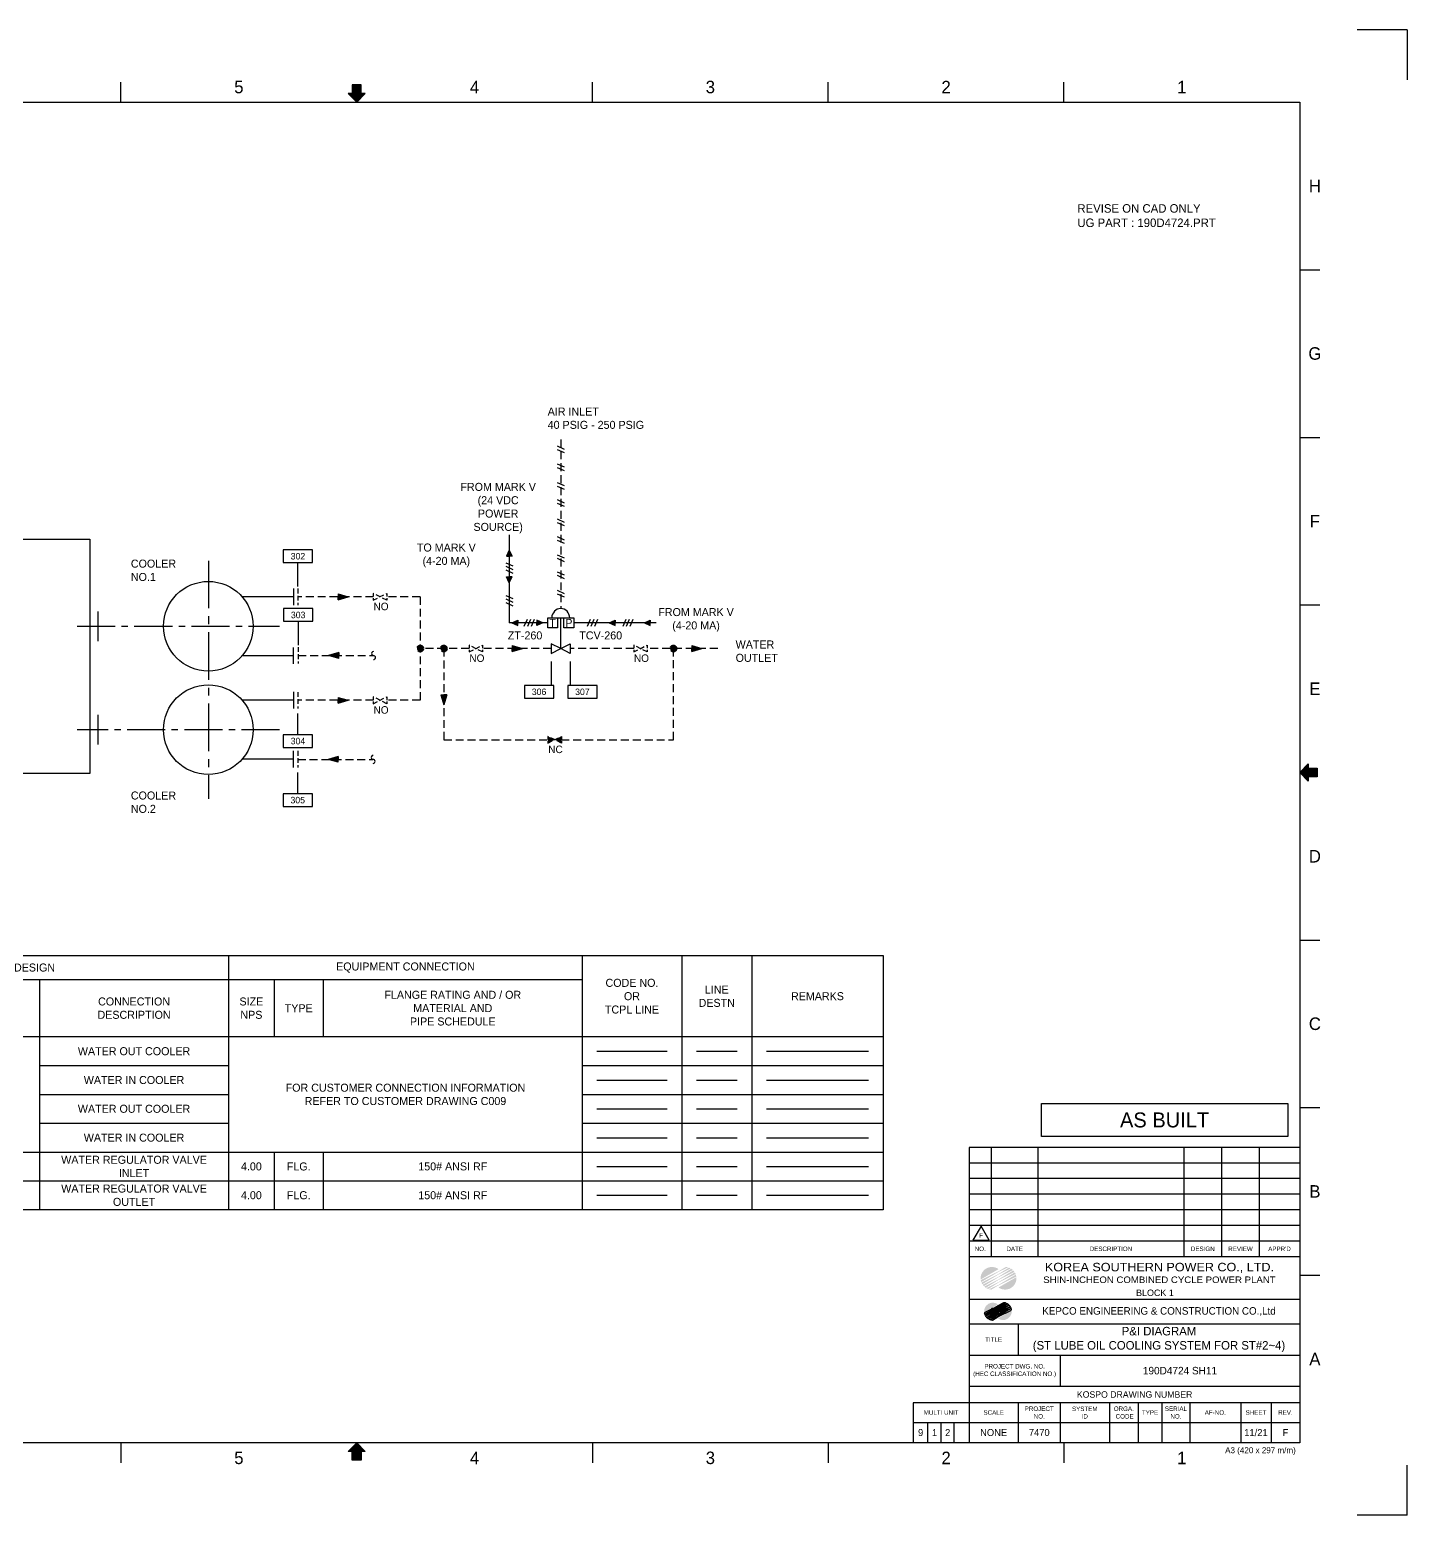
# Model space of a CAD drawing. Header units: millimetres. Extents: x 0 to 420, y 0 to 297.
# Drawn here: x 144.6 to 420, y 0 to 297 of the extents above; entities that cross this region are included whole.
import ezdxf
from ezdxf.enums import TextEntityAlignment as Align

# ---------------------------------------------------------------- set-up
doc = ezdxf.new("R2010")
doc.units = ezdxf.units.MM
doc.linetypes.add('CENTER2', pattern=[28.575, 19.05, -3.175, 3.175, -3.175])
doc.linetypes.add('HIDDEN2', pattern=[4.7625, 3.175, -1.5875])
for name, color, linetype in [('0_Title Block', 7, 'Continuous'), ('1_Valve', 7, 'Continuous'), ('4_Equipment', 7, 'Continuous'), ('5_Etc', 7, 'Continuous'), ('6_PIPE(공기)', 6, 'Continuous'), ('6_PIPE(기타)', 7, 'Continuous'), ('6_PIPE(물)', 5, 'Continuous'), ('8_MISC (MISCELLANEOUS)', 7, 'Continuous')]:
    doc.layers.add(name, color=color, linetype=linetype)
doc.styles.get("Standard").update_dxf_attribs({"font": 'pnid.shx', "bigfont": 'kosdichs.shx'})

# ---------------------------------------------------------------- blocks, each defined once
blk = doc.blocks.new('KEPKO(신인천)-TEMPLATE')
h = blk.add_hatch(color=0)
h.dxf.hatch_style = 1
h.paths.add_polyline_path([(209.12, 285.96), (210, 285.96), (210.88, 285.96), (210.88, 284.22), (211.71, 284.22), (210, 282.5), (208.29, 284.22), (209.12, 284.22)])
h = blk.add_hatch(color=0)
h.dxf.hatch_style = 1
h.paths.add_polyline_path([(401.96, 147.62), (401.96, 148.5), (401.96, 149.38), (400.22, 149.38), (400.22, 150.21), (398.5, 148.5), (400.22, 146.79), (400.22, 147.62)])
h = blk.add_hatch(color=0)
h.dxf.hatch_style = 1
edge = h.paths.add_edge_path()
edge.add_ellipse((339.61, 47.38), major_axis=(0, 2.26), ratio=1, start_angle=-215.5774, end_angle=-84.1746)
edge.add_line((341.86, 47.61), (338.3, 45.55))
edge = h.paths.add_edge_path()
edge.add_ellipse((336.97, 47.38), major_axis=(0, 2.26), ratio=1, start_angle=324.2055, end_angle=456.0425)
edge.add_line((334.73, 47.14), (338.29, 49.21))
h = blk.add_hatch(color=0)
h.dxf.hatch_style = 1
edge = h.paths.add_edge_path()
edge.add_line((338.29, 48.78), (334.75, 47.02))
edge.add_ellipse((336.97, 47.38), major_axis=(0, 2.26), ratio=1, start_angle=459.2596, end_angle=469.3946)
edge.add_line((334.84, 46.63), (338.29, 48.68))
edge.add_line((338.29, 48.68), (340.22, 49.56))
edge.add_ellipse((339.61, 47.38), major_axis=(0, 2.26), ratio=1, start_angle=-15.5305, end_angle=-3.3744)
edge.add_line((339.75, 49.64), (338.29, 48.78))
edge = h.paths.add_edge_path()
edge.add_ellipse((339.61, 47.38), major_axis=(0, 2.26), ratio=1, start_angle=-29.7746, end_angle=-19.2563)
edge.add_line((340.36, 49.51), (338.29, 48.24))
edge.add_line((338.29, 48.24), (334.89, 46.51))
edge.add_ellipse((336.97, 47.38), major_axis=(0, 2.26), ratio=1, start_angle=472.6285, end_angle=481.656)
edge.add_line((335.05, 46.2), (338.29, 48.14))
edge.add_line((338.29, 48.14), (340.74, 49.34))
edge = h.paths.add_edge_path()
edge.add_ellipse((339.61, 47.38), major_axis=(0, 2.26), ratio=1, start_angle=-43.3072, end_angle=-32.6629)
edge.add_line((340.83, 49.28), (338.29, 47.7))
edge.add_line((338.29, 47.7), (335.12, 46.1))
edge.add_ellipse((336.97, 47.38), major_axis=(0, 2.26), ratio=1, start_angle=484.6743, end_angle=494.1778)
edge.add_line((335.35, 45.81), (338.29, 47.6))
edge.add_line((338.29, 47.6), (341.16, 49.02))
edge = h.paths.add_edge_path()
edge.add_ellipse((339.61, 47.38), major_axis=(0, 2.26), ratio=1, start_angle=-55.5318, end_angle=-46.0231)
edge.add_line((341.24, 48.95), (338.29, 47.16))
edge.add_line((338.29, 47.16), (335.43, 45.73))
edge.add_ellipse((336.97, 47.38), major_axis=(0, 2.26), ratio=1, start_angle=496.911, end_angle=507.5529)
edge.add_line((335.76, 45.48), (338.29, 47.06))
edge.add_line((338.29, 47.06), (341.48, 48.66))
edge = h.paths.add_edge_path()
edge.add_ellipse((339.61, 47.38), major_axis=(0, 2.26), ratio=1, start_angle=-67.5761, end_angle=-58.5406)
edge.add_line((341.54, 48.56), (338.29, 46.61))
edge.add_line((338.29, 46.61), (335.86, 45.42))
edge.add_ellipse((336.97, 47.38), major_axis=(0, 2.26), ratio=1, start_angle=510.4727, end_angle=520.9964)
edge.add_line((336.24, 45.25), (338.29, 46.52))
edge.add_line((338.29, 46.52), (341.7, 48.24))
edge = h.paths.add_edge_path()
edge.add_ellipse((339.61, 47.38), major_axis=(0, 2.26), ratio=1, start_angle=-80.955, end_angle=-70.8064)
edge.add_line((341.75, 48.12), (338.29, 46.07))
edge.add_line((338.29, 46.07), (336.38, 45.2))
edge.add_ellipse((336.97, 47.38), major_axis=(0, 2.26), ratio=1, start_angle=524.7927, end_angle=537.5672)
edge.add_line((336.88, 45.13), (338.29, 45.97))
edge.add_line((338.29, 45.97), (341.84, 47.74))
h = blk.add_hatch(color=0)
h.dxf.hatch_style = 1
edge = h.paths.add_edge_path()
edge.add_line((340.91, 40.95), (338.18, 39.36))
edge.add_arc((339.19, 40.77), 1.74, 234.4226, 365.8254)
edge = h.paths.add_edge_path()
edge.add_line((335.43, 40.59), (338.17, 42.18))
edge.add_arc((337.15, 40.77), 1.74, 54.2055, 186.0425)
h = blk.add_hatch(color=0)
h.dxf.hatch_style = 1
h.paths.add_polyline_path([(337.21, 41.2), (337.18, 41.2, 0.292849), (336.88, 41)])
h.paths.add_polyline_path([(339.52, 41.2), (339.32, 41.2, 0.353432), (338.98, 40.93)])
h.paths.add_polyline_path([(338.82, 41), (338.55, 40.83), (338.74, 40.81), (338.8, 40.84, -0.076099)])
h.paths.add_polyline_path([(338.53, 40.78), (338.55, 40.83), (338.41, 40.75), (338.48, 40.69), (338.51, 40.73)])
h.paths.add_polyline_path([(338.33, 40.6), (338.27, 40.66), (338.17, 40.6), (337.91, 40.47), (337.95, 40.45), (338.03, 40.44), (338.05, 40.44), (338.17, 40.52)])
h.paths.add_polyline_path([(337.89, 40.35), (337.83, 40.36), (337.76, 40.39), (337.76, 40.39), (335.97, 39.5, 0.046468), (336.22, 39.31)])
h.paths.add_polyline_path([(337.56, 40.62), (337.56, 40.63), (337.57, 40.68), (337.59, 40.72), (337.19, 40.52), (337.48, 40.52), (337.57, 40.57)])
h.paths.add_polyline_path([(337.2, 40.35), (337.18, 40.35, -0.116924), (336.96, 40.4), (335.73, 39.78, 0.041491), (335.91, 39.56)])
h.paths.add_polyline_path([(338.17, 40.11), (338.67, 40.36), (338.61, 40.38), (338.56, 40.42), (338.17, 40.18), (336.3, 39.26, 0.045951), (336.59, 39.13)])
h.paths.add_polyline_path([(338.17, 39.69), (339.5, 40.35), (339.32, 40.35, -0.066497), (339.18, 40.37), (338.17, 39.76), (336.7, 39.1, 0.055797), (337.08, 39.04)])
h.paths.add_polyline_path([(340.9, 41.04, 0.044311), (340.83, 41.34), (339.44, 40.52), (339.66, 40.52), (339.66, 40.43)])
h.paths.add_polyline_path([(340.79, 41.43, 0.039445), (340.67, 41.68), (339.02, 40.69, 0.105607), (339.11, 40.58)])
h.paths.add_polyline_path([(338.87, 40.6), (338.71, 40.51), (338.71, 40.51), (338.77, 40.47), (338.83, 40.44), (338.83, 40.44), (338.95, 40.5, -0.062671)])
h.paths.add_polyline_path([(339.65, 42.44, 0.053091), (339.29, 42.5), (338.17, 41.85), (337.21, 41.37), (337.5, 41.37), (338.17, 41.77)])
h.paths.add_polyline_path([(336.67, 40.88, -0.139758), (336.76, 41.15), (335.44, 40.49, 0.044251), (335.52, 40.19)])
h.paths.add_polyline_path([(336.79, 40.53, -0.089341), (336.7, 40.69), (335.55, 40.1, 0.03941), (335.68, 39.86)])
h.paths.add_polyline_path([(337.2, 40.77), (336.88, 40.77), (336.86, 40.77, 0.125949), (336.94, 40.62)])
h.paths.add_polyline_path([(337.77, 41.11), (337.76, 41.12), (337.76, 41.16), (337.76, 41.21), (337.77, 41.23), (337.21, 40.94), (337.49, 40.94)])
h.paths.add_polyline_path([(340.05, 42.28, 0.045927), (339.76, 42.41), (338.17, 41.43), (338.09, 41.39), (338.14, 41.39), (338.22, 41.39), (338.23, 41.38)])
h.paths.add_polyline_path([(340.38, 42.04, 0.046478), (340.12, 42.23), (338.49, 41.21), (338.49, 41.2), (338.49, 41.17), (338.49, 41.13), (338.47, 41.09), (338.46, 41.08)])
h.paths.add_polyline_path([(340.62, 41.75, 0.041514), (340.43, 41.98), (339.44, 41.37), (339.66, 41.37), (339.66, 41.27)])
h = blk.add_hatch(color=0)
h.dxf.hatch_style = 1
h.paths.add_polyline_path([(209.12, 11.04), (210, 11.04), (210.88, 11.04), (210.88, 12.78), (211.71, 12.78), (210, 14.5), (208.29, 12.78), (209.12, 12.78)])
at = {"color": 0}
for p, q in [((420, 297), (410, 297)), ((420, 297), (420, 287)), ((162.87, 282.5), (162.87, 286.5)), ((210.88, 285.96), (209.12, 285.96)), ((209.12, 285.96), (209.12, 284.22)), ((210.88, 284.22), (210.88, 285.96)), ((257.12, 282.5), (257.12, 286.5)), ((304.25, 282.5), (304.25, 286.5)), ((351.37, 282.5), (351.37, 286.5)), ((209.12, 284.22), (208.29, 284.22)), ((208.29, 284.22), (210, 282.5)), ((210, 282.5), (211.71, 284.22)), ((211.71, 284.22), (210.88, 284.22)), ((398.5, 249), (402.5, 249)), ((398.5, 215.5), (402.5, 215.5)), ((398.5, 182), (402.5, 182)), ((398.5, 148.5), (400.22, 150.21)), ((400.22, 146.79), (398.5, 148.5)), ((400.22, 150.21), (400.22, 149.38)), ((400.22, 149.38), (401.96, 149.38)), ((401.96, 149.38), (401.96, 147.62)), ((401.96, 147.62), (400.22, 147.62)), ((400.22, 147.62), (400.22, 146.79)), ((398.5, 115), (402.5, 115)), ((398.5, 81.5), (402.5, 81.5)), ((398.5, 48), (402.5, 48)), ((338.17, 41.85), (337.21, 41.37)), ((337.5, 41.37), (338.17, 41.77)), ((339.29, 42.5), (338.17, 41.85)), ((338.17, 41.77), (339.65, 42.44)), ((339.76, 42.41), (338.17, 41.43)), ((338.23, 41.38), (340.05, 42.28)), ((338.46, 41.08), (340.38, 42.04)), ((340.12, 42.23), (338.49, 41.21)), ((340.67, 41.68), (339.02, 40.69)), ((340.43, 41.98), (339.44, 41.37)), ((339.66, 41.27), (340.62, 41.75)), ((336.76, 41.15), (335.44, 40.49)), ((335.52, 40.19), (336.67, 40.88)), ((336.7, 40.69), (335.55, 40.1)), ((335.68, 39.86), (336.79, 40.53)), ((336.96, 40.4), (335.73, 39.78)), ((335.91, 39.56), (337.2, 40.35)), ((337.76, 40.39), (335.97, 39.5)), ((336.22, 39.31), (337.89, 40.35)), ((338.17, 40.18), (336.3, 39.26)), ((336.59, 39.13), (338.17, 40.11)), ((338.17, 39.76), (336.7, 39.1)), ((337.53, 40.94), (336.85, 40.94)), ((337.53, 40.77), (336.85, 40.77)), ((336.88, 40.77), (336.86, 40.77)), ((336.88, 41), (337.21, 41.2)), ((336.94, 40.62), (337.2, 40.77)), ((337.08, 39.04), (338.17, 39.69)), ((337.53, 41.37), (337.18, 41.37)), ((337.53, 41.2), (337.18, 41.2)), ((337.53, 40.52), (337.18, 40.52)), ((337.53, 40.35), (337.18, 40.35)), ((337.59, 40.72), (337.19, 40.52)), ((337.77, 41.23), (337.21, 40.94)), ((337.48, 40.52), (337.57, 40.57)), ((337.49, 40.94), (337.77, 41.11)), ((337.53, 41.2), (337.53, 41.37)), ((337.53, 40.94), (337.53, 40.77)), ((337.53, 40.52), (337.53, 40.35)), ((337.57, 40.68), (337.56, 40.63)), ((337.56, 40.63), (337.56, 40.62)), ((337.56, 40.62), (337.57, 40.57)), ((337.59, 40.73), (337.57, 40.68)), ((337.57, 40.57), (337.59, 40.53)), ((337.62, 40.78), (337.59, 40.73)), ((337.59, 40.53), (337.63, 40.48)), ((337.66, 40.8), (337.62, 40.78)), ((337.63, 40.48), (337.68, 40.44)), ((337.7, 40.84), (337.66, 40.8)), ((337.68, 40.44), (337.71, 40.42)), ((337.76, 40.87), (337.7, 40.84)), ((337.71, 40.42), (337.76, 40.39)), ((337.79, 41.26), (337.76, 41.21)), ((337.76, 41.21), (337.76, 41.16)), ((337.76, 41.16), (337.76, 41.12)), ((337.76, 41.12), (337.79, 41.07)), ((337.82, 40.9), (337.76, 40.87)), ((337.76, 40.39), (337.83, 40.36)), ((337.77, 40.65), (337.78, 40.7)), ((337.77, 40.64), (337.77, 40.65)), ((337.78, 40.6), (337.77, 40.64)), ((337.78, 40.7), (337.82, 40.74)), ((337.8, 40.55), (337.78, 40.6)), ((337.83, 41.3), (337.79, 41.26)), ((337.79, 41.07), (337.79, 41.06)), ((337.79, 41.06), (337.82, 41.03)), ((337.84, 40.51), (337.8, 40.55)), ((337.82, 41.03), (337.87, 40.99)), ((337.89, 40.93), (337.82, 40.9)), ((337.82, 40.74), (337.84, 40.76)), ((337.87, 41.32), (337.83, 41.3)), ((337.83, 40.36), (337.89, 40.35)), ((337.84, 40.76), (337.88, 40.79)), ((337.89, 40.48), (337.84, 40.51)), ((337.92, 41.35), (337.87, 41.32)), ((337.87, 40.99), (337.93, 40.94)), ((337.88, 40.79), (337.95, 40.82)), ((337.93, 40.94), (337.89, 40.93)), ((337.95, 40.45), (337.89, 40.48)), ((337.89, 40.35), (337.97, 40.34)), ((338.17, 40.6), (337.91, 40.47)), ((337.99, 41.37), (337.92, 41.35)), ((337.95, 41.18), (337.96, 41.21)), ((337.97, 41.13), (337.95, 41.18)), ((337.95, 40.82), (338.03, 40.86)), ((338.03, 40.44), (337.95, 40.45)), ((337.96, 41.21), (338, 41.26)), ((338.01, 41.08), (337.97, 41.13)), ((337.97, 41.13), (337.97, 41.13)), ((337.97, 40.34), (338.05, 40.33)), ((338.06, 41.39), (337.99, 41.37)), ((338, 41.26), (338.05, 41.28)), ((338.02, 41.07), (338.01, 41.08)), ((338.11, 41.01), (338.02, 41.07)), ((338.03, 40.86), (338.37, 40.57)), ((338.05, 40.44), (338.03, 40.44)), ((338.05, 41.28), (338.13, 41.29)), ((338.05, 40.44), (338.17, 40.52)), ((338.12, 40.45), (338.05, 40.44)), ((338.05, 40.33), (338.07, 40.33)), ((338.14, 41.39), (338.06, 41.39)), ((338.07, 40.33), (338.14, 40.34)), ((338.17, 41.43), (338.09, 41.39)), ((338.19, 41.04), (338.11, 41.01)), ((338.19, 40.47), (338.12, 40.45)), ((338.13, 41.29), (338.19, 41.28)), ((338.22, 41.39), (338.14, 41.39)), ((338.14, 40.34), (338.22, 40.35)), ((338.27, 40.66), (338.17, 40.6)), ((338.17, 40.52), (338.33, 40.6)), ((338.56, 40.42), (338.17, 40.18)), ((339.18, 40.37), (338.17, 39.76)), ((338.17, 40.11), (338.67, 40.36)), ((338.17, 39.69), (339.5, 40.35)), ((338.19, 41.28), (338.25, 41.26)), ((338.24, 41.07), (338.19, 41.04)), ((338.23, 40.48), (338.19, 40.47)), ((338.2, 40.92), (338.27, 40.95)), ((338.48, 40.69), (338.2, 40.92)), ((338.29, 41.37), (338.22, 41.39)), ((338.22, 40.35), (338.29, 40.37)), ((338.29, 40.51), (338.23, 40.48)), ((338.27, 41.09), (338.24, 41.07)), ((338.25, 41.26), (338.29, 41.22)), ((338.3, 41.14), (338.27, 41.09)), ((338.27, 40.95), (338.34, 40.98)), ((338.35, 41.35), (338.29, 41.37)), ((338.29, 41.22), (338.3, 41.17)), ((338.34, 40.55), (338.29, 40.51)), ((338.29, 40.37), (338.31, 40.38)), ((338.3, 41.17), (338.3, 41.14)), ((338.31, 40.38), (338.37, 40.4)), ((338.34, 40.98), (338.39, 41.02)), ((338.37, 40.57), (338.34, 40.55)), ((338.39, 41.33), (338.35, 41.35)), ((338.37, 40.4), (338.43, 40.43)), ((338.44, 41.29), (338.39, 41.33)), ((338.39, 41.02), (338.44, 41.05)), ((338.82, 41), (338.41, 40.75)), ((338.43, 40.43), (338.49, 40.47)), ((338.48, 41.24), (338.44, 41.29)), ((338.44, 41.05), (338.47, 41.09)), ((338.47, 41.09), (338.49, 41.13)), ((338.49, 41.2), (338.48, 41.24)), ((338.51, 40.73), (338.48, 40.69)), ((338.49, 41.17), (338.49, 41.2)), ((338.49, 41.13), (338.49, 41.17)), ((338.49, 40.47), (338.5, 40.46)), ((338.5, 40.46), (338.56, 40.42)), ((338.53, 40.78), (338.51, 40.73)), ((338.55, 40.83), (338.53, 40.78)), ((338.75, 40.8), (338.55, 40.83)), ((338.56, 40.42), (338.61, 40.38)), ((338.61, 40.58), (338.64, 40.61)), ((338.66, 40.54), (338.61, 40.58)), ((338.61, 40.38), (338.67, 40.35)), ((338.64, 40.61), (338.67, 40.65)), ((338.71, 40.51), (338.66, 40.54)), ((338.67, 40.65), (338.7, 40.7)), ((338.67, 40.35), (338.73, 40.33)), ((338.7, 40.7), (338.73, 40.75)), ((338.87, 40.6), (338.71, 40.51)), ((338.77, 40.47), (338.71, 40.51)), ((338.73, 40.75), (338.75, 40.8)), ((338.73, 40.33), (338.85, 40.43)), ((338.74, 40.81), (338.8, 40.84)), ((338.83, 40.44), (338.77, 40.47)), ((338.83, 40.44), (338.95, 40.5)), ((338.85, 40.43), (338.83, 40.44)), ((338.98, 40.93), (339.52, 41.2)), ((339.11, 40.58), (340.79, 41.43)), ((339.66, 41.37), (339.32, 41.37)), ((339.66, 41.2), (339.32, 41.2)), ((339.66, 40.52), (339.32, 40.52)), ((339.66, 40.35), (339.32, 40.35)), ((340.83, 41.34), (339.44, 40.52)), ((339.66, 41.2), (339.66, 41.37)), ((339.66, 40.43), (340.9, 41.04)), ((339.66, 40.52), (339.66, 40.35)), ((342.24, 38.26), (342.24, 32.02)), ((350.61, 32.02), (350.61, 25.79)), ((332.4, 22.51), (332.4, 14.5)), ((342.24, 22.51), (342.24, 14.5)), ((350.61, 22.51), (350.61, 14.5)), ((360.46, 22.51), (360.46, 14.5)), ((366.2, 22.51), (366.2, 14.47)), ((370.96, 22.51), (370.96, 14.47)), ((376.54, 22.51), (376.54, 14.47)), ((386.71, 22.51), (386.71, 14.47)), ((392.78, 22.51), (392.78, 14.47)), ((321.24, 18.57), (398.5, 18.57)), ((324.19, 14.5), (324.19, 18.57)), ((326.82, 14.5), (326.82, 18.57)), ((329.45, 14.5), (329.45, 18.57)), ((162.87, 14.5), (162.87, 10.5)), ((208.29, 12.78), (210, 14.5)), ((209.12, 12.78), (208.29, 12.78)), ((209.12, 11.04), (209.12, 12.78)), ((210, 14.5), (211.71, 12.78)), ((211.71, 12.78), (210.88, 12.78)), ((210.88, 12.78), (210.88, 11.04)), ((257.12, 14.5), (257.12, 10.5)), ((304.25, 14.5), (304.25, 10.5)), ((351.37, 14.5), (351.37, 10.5)), ((210.88, 11.04), (209.12, 11.04)), ((420, 0), (410, 0))]:
    blk.add_line(p, q, dxfattribs=at)
at = {"color": 0, "ltscale": 10}
for p, q in [((21.5, 282.5), (398.5, 282.5)), ((398.5, 282.5), (398.5, 14.5)), ((398.5, 14.5), (21.5, 14.5)), ((420, 0), (420, 10))]:
    blk.add_line(p, q, dxfattribs=at)
at = {"color": 0, "linetype": 'Continuous'}
for p, q in [((346.88, 82.33), (396.1, 82.33)), ((346.88, 75.7), (346.88, 82.33)), ((396.1, 82.33), (396.1, 75.7)), ((396.1, 75.7), (346.88, 75.7)), ((332.4, 73.54), (332.4, 22.51)), ((398.5, 73.54), (332.4, 73.54)), ((336.85, 73.54), (336.85, 51.71)), ((346.18, 73.54), (346.18, 51.71)), ((375.35, 73.54), (375.35, 51.71)), ((382.89, 73.54), (382.89, 51.71)), ((390.42, 73.54), (390.42, 51.71)), ((398.5, 70.42), (332.4, 70.42)), ((398.5, 67.3), (332.4, 67.3)), ((398.5, 64.18), (332.4, 64.18)), ((398.5, 61.07), (332.4, 61.07)), ((398.5, 57.95), (332.4, 57.95)), ((334.79, 57.81), (333.17, 55)), ((336.41, 55), (334.79, 57.81)), ((398.5, 54.83), (332.4, 54.83)), ((333.17, 55), (336.41, 55)), ((332.4, 51.71), (398.5, 51.71)), ((332.4, 43.18), (398.5, 43.18)), ((332.4, 38.26), (398.5, 38.26)), ((332.4, 32.02), (398.5, 32.02)), ((332.4, 25.79), (398.5, 25.79)), ((398.5, 22.51), (321.24, 22.51)), ((321.24, 22.51), (321.24, 14.5))]:
    blk.add_line(p, q, dxfattribs=at)
at = {"color": 0}
for centre, radius, start, end in [((339.19, 40.77), 1.74, 74.4695, 86.6256), ((339.19, 40.77), 1.74, 60.2254, 70.7437), ((339.19, 40.77), 1.74, 46.6928, 57.3371), ((339.19, 40.77), 1.74, 34.4682, 43.9769), ((339.19, 40.77), 1.74, 22.4239, 31.4594), ((337.15, 40.77), 1.74, 189.2596, 199.3946), ((337.15, 40.77), 1.74, 202.6285, 211.656), ((337.15, 40.77), 1.74, 214.6743, 224.1778), ((337.15, 40.77), 1.74, 226.911, 237.5529), ((337.15, 40.77), 1.74, 240.4727, 250.9964), ((337.18, 40.86), 0.512, 90, 270), ((337.15, 40.77), 1.74, 254.7927, 267.5672), ((337.18, 40.86), 0.341, 90, 165.5225), ((337.18, 40.86), 0.341, 194.4775, 270), ((339.32, 40.86), 0.512, 90, 270), ((339.32, 40.86), 0.341, 90, 270), ((339.19, 40.77), 1.74, 9.045, 19.1936)]:
    blk.add_arc(centre, radius, start, end, dxfattribs=at)
at = {"color": 0, "attachment_point": 5}
for s, width, insert, char_height in [('5', 19.1434, (186.44, 285.53), 2.5), ('4', 19.1434, (233.56, 285.53), 2.5), ('3', 19.1434, (280.69, 285.53), 2.5), ('2', 19.1434, (327.81, 285.53), 2.5), ('1', 19.1434, (374.94, 285.53), 2.5), ('H', 19.1434, (401.53, 265.75), 2.5), ('G', 19.1434, (401.53, 232.25), 2.5), ('F', 19.1434, (401.53, 198.75), 2.5), ('E', 19.1434, (401.53, 165.25), 2.5), ('D', 19.1434, (401.53, 131.75), 2.5), ('C', 19.1434, (401.53, 98.25), 2.5), ('B', 19.1434, (401.53, 64.75), 2.5), ('{\\fGulim|b0|i0|c129|p50;KEPCO ENGINEERING & CONSTRUCTION CO.,Ltd}', 53.657, (370.37, 40.72), 1.5), ('A', 19.1434, (401.53, 31.25), 2.5), ('5', 19.1434, (186.44, 11.47), 2.5), ('4', 19.1434, (233.56, 11.47), 2.5), ('3', 19.1434, (280.69, 11.47), 2.5), ('2', 19.1434, (327.81, 11.47), 2.5), ('1', 19.1434, (374.94, 11.47), 2.5)]:
    blk.add_mtext_dynamic_manual_height_columns(s, width=width, gutter_width=12.5, heights=[0], dxfattribs=dict(at, insert=insert, char_height=char_height))
at = {"color": 0}
for s, insert, char_height, width, attachment_point in [('AS BUILT', (371.49, 79.02), 3, 18.9641, 5), ('NO.', (334.63, 53.27), 0.9, 2.2464, 5), ('F', (334.79, 55.94), 0.9, 0.7718, 5), ('DATE', (341.52, 53.27), 0.9, 3.37, 5), ('DESCRIPTION', (360.76, 53.27), 0.9, 8.6353, 5), ('DESIGN', (379.12, 53.27), 0.9, 4.8446, 5), ('REVIEW', (386.66, 53.27), 0.9, 4.9846, 5), ("APPR'D", (394.46, 53.27), 0.9, 4.5965, 5), ('{\\fGulim|b0|i0|c0|p50;\\W1.13;KOREA SOUTHERN POWER CO., LTD.}', (370.46, 50.47), 1.7, 53.2792, 2), ('{\\fGulim|b0|i0|c129|p50;\\W1.13;SHIN-INCHEON COMBINED CYCLE POWER\\fGulim|b0|i0|c0|p50; PLANT}', (370.46, 47.74), 1.3, 53.9113, 2), ('{\\fGulim|b0|i0|c129|p50;\\W1.05;BLOCK 1}', (369.56, 45.13), 1.3, 22.2788, 2), ('P&I DIAGRAM\\P(ST LUBE OIL COOLING SYSTEM FOR ST#2~4)', (370.37, 35.14), 1.7, 56.2558, 5), ('TITLE', (337.32, 35.14), 0.9, 3.4403, 5), ('PROJECT DWG. NO.\\P(HEC CLASSIFICATION NO.)', (341.51, 28.91), 0.9, 18.2134, 5), ('190D4724 SH11', (374.56, 28.91), 1.5, 47.8875, 5), ('KOSPO DRAWING NUMBER', (365.5, 24.8), 1.3, 24.2362, 2), ('MULTI UNIT', (326.82, 20.54), 0.9, 7.0898, 5), ('SCALE', (337.32, 20.54), 0.9, 4.1437, 5), ('SYSTEM ID', (355.53, 20.54), 0.9, 5.1956, 5), ('TYPE', (368.58, 20.54), 0.9, 3.3003, 5), ('AF-NO.', (381.62, 20.54), 0.9, 4.4917, 5), ('SHEET', (389.75, 20.54), 0.9, 4.2128, 5), ('REV.', (395.64, 20.54), 0.9, 2.9492, 5), ('9', (322.72, 16.53), 1.4, 5.6789, 5), ('1', (325.51, 16.53), 1.4, 5.6789, 5), ('2', (328.13, 16.53), 1.4, 5.6789, 5), ('NONE', (337.32, 16.53), 1.4, 8.6395, 5), ('7470', (346.43, 16.53), 1.4, 7.4471, 5), ('11/21', (389.75, 16.52), 1.4, 5.4653, 5), ('F', (395.64, 16.53), 1.4, 3.387, 5), ('{\\W1.0014;A3 (420 x 297 m/m)}', (390.65, 13.61), 1.2, 19.843, 2)]:
    blk.add_mtext(s, dxfattribs=dict(at, insert=insert, char_height=char_height, width=width, attachment_point=attachment_point))
at = {"color": 0, "char_height": 0.9, "attachment_point": 5, "line_spacing_factor": 1.010641}
for s, insert, width in [('PROJECT NO.', (346.43, 20.54), 5.8971), ('ORGA.  CODE', (363.33, 20.54), 4.0721), ('SERIAL NO.', (373.75, 20.54), 4.4947)]:
    blk.add_mtext(s, dxfattribs=dict(at, insert=insert, width=width))
blk = doc.blocks.new('GATE VALVE01')
at = {"color": 0}
for p, q in [((-1.79, 0), (1.79, 0)), ((0, -6.13), (0, 0)), ((0, -6.13), (-1.91, -5.16)), ((-1.91, -5.16), (-1.91, -7.1)), ((0, -6.13), (1.91, -5.16)), ((1.91, -5.16), (1.91, -7.1)), ((-1.91, -7.1), (0, -6.13)), ((1.91, -7.1), (0, -6.13))]:
    blk.add_line(p, q, dxfattribs=at)
for points in [[(-2.61, 0), (-0.65, 0), (-0.65, -2.01), (-2.61, -2.01)], [(0.65, 0), (2.61, 0), (2.61, -2.01), (0.65, -2.01)]]:
    blk.add_lwpolyline(points, close=True, dxfattribs=at)
blk.add_ellipse((0, 0), major_axis=(0, 1.86), ratio=0.961054, start_param=-1.570796, end_param=1.568576, dxfattribs=at)
at = {"color": 0, "char_height": 1.6, "attachment_point": 5}
for s, insert in [('T', (-1.63, -1.01)), ('P', (1.63, -1.01))]:
    blk.add_mtext_dynamic_manual_height_columns(s, width=2.5336, gutter_width=6, heights=[0], dxfattribs=dict(at, insert=insert))
at = {"color": 0}
blk.add_attdef('TAG01', (-10.58, -4.3), '', height=1.6, dxfattribs=at)
blk = doc.blocks.new('TERMINAL POINT01')
at = {"color": 0}
blk.add_lwpolyline([(3.71, 1.6), (-3.71, 1.6), (-3.71, -1.6), (3.71, -1.6)], close=True, dxfattribs=at)
blk.add_attdef('DESCRIPTION01', text='', height=1.5, dxfattribs=at).set_placement((0, 0), align=Align.MIDDLE_CENTER)

msp = doc.modelspace()

# ---------------------------------------------------------------- hatches: boundary and pattern name
at = {"layer": '1_Valve'}
h = msp.add_hatch(color=256, dxfattribs=at)
h.dxf.hatch_style = 1
h.paths.add_polyline_path([(249.57, 155.05), (248.23, 155.73), (248.23, 154.37)])
h.paths.add_polyline_path([(250.91, 155.73), (249.57, 155.05), (250.91, 154.37)])
at = {"layer": '6_PIPE(기타)'}
h = msp.add_hatch(color=256, dxfattribs=at)
h.dxf.hatch_style = 1
h.paths.add_polyline_path([(240.5, 192.97), (239.95, 191.77), (240.51, 191.77), (241.05, 191.77)])
h = msp.add_hatch(color=256, dxfattribs=at)
h.dxf.hatch_style = 1
h.paths.add_polyline_path([(241.05, 187.64), (240.51, 187.64), (239.95, 187.64), (240.5, 186.44)])
h = msp.add_hatch(color=256, dxfattribs=at)
h.dxf.hatch_style = 1
h.paths.add_polyline_path([(242.23, 178.39), (242.23, 178.96), (241.03, 178.41), (242.23, 177.86)])
h = msp.add_hatch(color=256, dxfattribs=at)
h.dxf.hatch_style = 1
h.paths.add_polyline_path([(247.2, 178.41), (246, 178.96), (246, 178.39), (246, 177.86)])
h = msp.add_hatch(color=256, dxfattribs=at)
h.dxf.hatch_style = 1
h.paths.add_polyline_path([(261.64, 178.39), (261.64, 178.96), (260.44, 178.41), (261.64, 177.86)])
h = msp.add_hatch(color=256, dxfattribs=at)
h.dxf.hatch_style = 1
h.paths.add_polyline_path([(268.67, 178.94), (267.5, 178.41), (268.67, 177.87), (268.67, 178.41)])
at = {"layer": '6_PIPE(물)', "ltscale": 0.5}
h = msp.add_hatch(color=256, dxfattribs=at)
h.dxf.hatch_style = 1
h.paths.add_polyline_path([(208.31, 183.63), (206.29, 183.63), (206.29, 183.04)])
h.paths.add_polyline_path([(206.29, 184.21), (206.29, 183.63), (208.31, 183.63)])
h = msp.add_hatch(color=256, dxfattribs=at)
h.dxf.hatch_style = 1
h.paths.add_polyline_path([(204.38, 171.89), (206.4, 171.89), (206.4, 171.3)])
h.paths.add_polyline_path([(206.4, 172.47), (206.4, 171.89), (204.38, 171.89)])
at = {"layer": '6_PIPE(물)', "linetype": 'HIDDEN2', "ltscale": 0.5}
h = msp.add_hatch(color=256, dxfattribs=at)
h.dxf.hatch_style = 1
h.paths.add_polyline_path([(223.35, 173.28), (222.68, 173.28), (222.68, 172.62, 0.414214)])
h.paths.add_polyline_path([(222.68, 173.94), (222.68, 173.28), (223.35, 173.28, 0.41591)])
h.paths.add_polyline_path([(222.68, 173.94, 0.413366), (222.03, 173.28, 0.413366), (222.68, 172.62)])
h = msp.add_hatch(color=256, dxfattribs=at)
h.dxf.hatch_style = 1
h.paths.add_polyline_path([(226.74, 173.28), (228.06, 173.28, 1)])
h.paths.add_polyline_path([(227.4, 173.28), (226.74, 173.28, 0.415059), (227.4, 172.62)])
h.paths.add_polyline_path([(228.06, 173.28), (227.4, 173.28), (227.4, 172.62, 0.413368)])
at = {"layer": '6_PIPE(물)', "ltscale": 0.5}
h = msp.add_hatch(color=256, dxfattribs=at)
h.dxf.hatch_style = 1
h.paths.add_polyline_path([(243.11, 173.28), (241.09, 173.28), (241.09, 172.69)])
h.paths.add_polyline_path([(241.09, 173.87), (241.09, 173.28), (243.11, 173.28)])
at = {"layer": '6_PIPE(물)', "linetype": 'HIDDEN2', "ltscale": 0.5}
h = msp.add_hatch(color=256, dxfattribs=at)
h.dxf.hatch_style = 1
h.paths.add_polyline_path([(272.64, 173.28), (273.96, 173.28, 1)])
h.paths.add_polyline_path([(273.3, 173.28), (272.64, 173.28, 0.414214), (273.3, 172.62)])
h.paths.add_polyline_path([(273.96, 173.28), (273.3, 173.28), (273.3, 172.62, 0.414214)])
at = {"layer": '6_PIPE(물)', "ltscale": 0.5}
h = msp.add_hatch(color=256, dxfattribs=at)
h.dxf.hatch_style = 1
h.paths.add_polyline_path([(279, 173.28), (276.98, 173.28), (276.98, 172.69)])
h.paths.add_polyline_path([(276.98, 173.87), (276.98, 173.28), (279, 173.28)])
h = msp.add_hatch(color=256, dxfattribs=at)
h.dxf.hatch_style = 1
h.paths.add_polyline_path([(208.31, 162.93), (206.29, 162.93), (206.29, 162.35)])
h.paths.add_polyline_path([(206.29, 163.52), (206.29, 162.93), (208.31, 162.93)])
h = msp.add_hatch(color=256, dxfattribs=at)
h.dxf.hatch_style = 1
h.paths.add_polyline_path([(227.4, 162.04), (227.4, 164.06), (226.82, 164.06)])
h.paths.add_polyline_path([(227.99, 164.06), (227.4, 164.06), (227.4, 162.04)])
h = msp.add_hatch(color=256, dxfattribs=at)
h.dxf.hatch_style = 1
h.paths.add_polyline_path([(204.3, 151.12), (206.32, 151.12), (206.32, 150.54)])
h.paths.add_polyline_path([(206.32, 151.71), (206.32, 151.12), (204.3, 151.12)])

# ---------------------------------------------------------------- linework, layer by layer
at = {"layer": '0_Title Block'}
for p, q in [((184.4, 111.89), (184.4, 61.1)), ((255.07, 111.89), (255.07, 61.1)), ((274.97, 111.89), (274.97, 61.1)), ((288.97, 111.89), (288.97, 61.1)), ((106.79, 107.11), (255.07, 107.11)), ((146.58, 107.11), (146.58, 61.1)), ((193.49, 107.11), (193.49, 95.65)), ((203.32, 107.11), (203.32, 95.65)), ((315.24, 95.65), (53.55, 95.65)), ((258, 92.77), (272.04, 92.77)), ((277.9, 92.77), (286.04, 92.77)), ((291.89, 92.77), (312.31, 92.77)), ((146.58, 89.89), (184.4, 89.89)), ((255.07, 89.89), (315.24, 89.89)), ((258, 87.01), (272.04, 87.01)), ((277.9, 87.01), (286.04, 87.01)), ((291.89, 87.01), (312.31, 87.01)), ((146.58, 84.13), (184.4, 84.13)), ((255.07, 84.13), (315.24, 84.13)), ((258, 81.26), (272.04, 81.26)), ((277.9, 81.26), (286.04, 81.26)), ((291.89, 81.26), (312.31, 81.26)), ((146.58, 78.38), (184.4, 78.38)), ((255.07, 78.38), (315.24, 78.38)), ((258, 75.49), (272.04, 75.49)), ((277.9, 75.49), (286.04, 75.49)), ((291.89, 75.49), (312.31, 75.49)), ((53.55, 72.61), (315.24, 72.61)), ((193.49, 72.61), (193.49, 61.1)), ((203.32, 72.61), (203.32, 61.1)), ((258, 69.73), (272.04, 69.73)), ((277.9, 69.73), (286.04, 69.73)), ((291.89, 69.73), (312.31, 69.73)), ((53.55, 66.86), (315.24, 66.86)), ((258, 63.98), (272.04, 63.98)), ((277.9, 63.98), (286.04, 63.98)), ((291.89, 63.98), (312.31, 63.98))]:
    msp.add_line(p, q, dxfattribs=at)
msp.add_lwpolyline([(53.55, 111.89), (315.24, 111.89), (315.24, 61.1), (53.55, 61.1)], close=True, dxfattribs=at)
at = {"layer": '1_Valve', "linetype": 'HIDDEN2', "ltscale": 0.3}
for p, q in [((213.31, 182.95), (215.99, 184.31)), ((215.99, 182.95), (213.31, 184.31)), ((232.46, 172.6), (235.15, 173.96)), ((235.15, 172.6), (232.46, 173.96)), ((265.36, 172.6), (268.04, 173.96)), ((268.04, 172.6), (265.36, 173.96)), ((213.31, 162.25), (215.99, 163.62)), ((215.99, 162.25), (213.31, 163.62)), ((248.23, 154.37), (250.91, 155.73)), ((250.91, 154.37), (248.23, 155.73))]:
    msp.add_line(p, q, dxfattribs=at)
at = {"layer": '1_Valve', "linetype": 'HIDDEN2', "ltscale": 0.2}
for p, q in [((213.31, 184.31), (213.31, 182.95)), ((215.99, 184.31), (215.99, 182.95)), ((232.46, 173.96), (232.46, 172.6)), ((235.15, 173.96), (235.15, 172.6)), ((265.36, 173.96), (265.36, 172.6)), ((268.04, 173.96), (268.04, 172.6)), ((213.31, 163.62), (213.31, 162.25)), ((215.99, 163.62), (215.99, 162.25)), ((248.23, 155.73), (248.23, 154.37)), ((250.91, 155.73), (250.91, 154.37))]:
    msp.add_line(p, q, dxfattribs=at)
at = {"layer": '4_Equipment'}
for p, q in [((158.23, 180.71), (158.23, 174.76)), ((158.23, 160.04), (158.23, 154.09))]:
    msp.add_line(p, q, dxfattribs=at)
msp.add_lwpolyline([(103.81, 195.16), (156.63, 195.16), (156.63, 148.3), (87.53, 148.3), (87.53, 195.16), (102.51, 195.16)], dxfattribs=at)
for centre in [(180.34, 177.74), (180.34, 157.06)]:
    msp.add_circle(centre, 8.96, dxfattribs=at)
at = {"layer": '5_Etc'}
for p, q in [((198.25, 185.69), (198.25, 190.48)), ((198.29, 178.74), (198.29, 173.95)), ((248.87, 170.71), (248.87, 165.89)), ((252.69, 170.71), (252.69, 165.89)), ((198.25, 156.05), (198.25, 160.28)), ((198.21, 144.24), (198.21, 148.47))]:
    msp.add_line(p, q, dxfattribs=at)
at = {"layer": '6_PIPE(공기)', "linetype": 'HIDDEN2', "ltscale": 0.5}
msp.add_line((250.78, 215.09), (250.78, 181.27), dxfattribs=at)
at = {"layer": '6_PIPE(공기)'}
for p, q in [((250.06, 213.79), (251.49, 213.17)), ((250.06, 213.08), (251.49, 212.46)), ((250.06, 210.21), (251.49, 209.59)), ((250.06, 209.5), (251.49, 208.89)), ((250.06, 206.48), (251.49, 205.86)), ((250.06, 205.77), (251.49, 205.15)), ((250.06, 203.05), (251.49, 202.43)), ((250.06, 202.34), (251.49, 201.72)), ((250.06, 199.2), (251.49, 198.58)), ((250.06, 198.49), (251.49, 197.87)), ((250.06, 195.65), (251.49, 195.04)), ((250.06, 194.94), (251.49, 194.33)), ((250.06, 192.04), (251.49, 191.42)), ((250.06, 191.33), (251.49, 190.71)), ((250.06, 188.63), (251.49, 188.01)), ((250.06, 187.92), (251.49, 187.3)), ((250.06, 184.92), (251.49, 184.3)), ((250.06, 184.21), (251.49, 183.6))]:
    msp.add_line(p, q, dxfattribs=at)
at = {"layer": '6_PIPE(기타)'}
for p, q in [((240.5, 196.02), (240.5, 178.41)), ((239.78, 190.42), (241.21, 189.8)), ((240.5, 192.97), (239.95, 191.77)), ((239.95, 191.77), (240.51, 191.77)), ((240.5, 192.97), (241.05, 191.77)), ((241.05, 191.77), (240.51, 191.77)), ((239.78, 189.72), (241.21, 189.1)), ((239.78, 188.99), (241.21, 188.37)), ((240.5, 186.44), (239.95, 187.64)), ((239.95, 187.64), (240.51, 187.64)), ((240.5, 186.44), (241.05, 187.64)), ((241.05, 187.64), (240.51, 187.64)), ((197.34, 185.27), (197.34, 181.98)), ((197.34, 183.63), (187.09, 183.63)), ((239.78, 183.9), (241.21, 183.28)), ((239.78, 183.19), (241.21, 182.57)), ((239.78, 182.47), (241.21, 181.84)), ((248.17, 178.41), (240.5, 178.41)), ((241.03, 178.41), (242.23, 178.96)), ((241.03, 178.41), (242.23, 177.86)), ((242.23, 178.96), (242.23, 178.39)), ((242.23, 177.86), (242.23, 178.39)), ((244.05, 179.12), (243.43, 177.69)), ((244.76, 179.12), (244.14, 177.69)), ((245.49, 179.12), (244.87, 177.69)), ((247.2, 178.41), (246, 178.96)), ((246, 178.96), (246, 178.39)), ((247.2, 178.41), (246, 177.86)), ((246, 177.86), (246, 178.39)), ((260.44, 178.41), (253.38, 178.41)), ((256.69, 179.12), (256.07, 177.69)), ((257.4, 179.12), (256.78, 177.69)), ((258.13, 179.12), (257.51, 177.69)), ((260.44, 178.41), (261.64, 178.96)), ((260.44, 178.41), (261.64, 177.86)), ((261.64, 178.96), (261.64, 178.39)), ((267.5, 178.41), (261.64, 178.41)), ((261.64, 177.86), (261.64, 178.39)), ((263.78, 179.12), (263.16, 177.69)), ((264.49, 179.12), (263.87, 177.69)), ((265.22, 179.12), (264.6, 177.69)), ((267.5, 178.41), (268.67, 178.94)), ((267.5, 178.41), (268.67, 177.87)), ((268.67, 178.94), (268.67, 178.41)), ((269.86, 178.41), (268.67, 178.41)), ((268.67, 177.87), (268.67, 178.41)), ((197.34, 170.2), (197.34, 173.49)), ((197.34, 171.84), (187.09, 171.84)), ((197.34, 164.6), (197.34, 161.31)), ((197.34, 162.96), (187.09, 162.96)), ((197.34, 149.53), (197.34, 152.82)), ((197.34, 151.17), (187.09, 151.17))]:
    msp.add_line(p, q, dxfattribs=at)
at = {"layer": '6_PIPE(물)', "linetype": 'HIDDEN2', "ltscale": 0.3}
for p, q in [((198.25, 185.27), (198.25, 181.98)), ((198.29, 173.56), (198.29, 170.27)), ((198.25, 164.58), (198.25, 161.28)), ((198.21, 152.8), (198.21, 149.5))]:
    msp.add_line(p, q, dxfattribs=at)
at = {"layer": '6_PIPE(물)', "ltscale": 0.5}
for p, q in [((206.29, 184.21), (208.31, 183.63)), ((206.29, 184.21), (206.29, 183.63)), ((206.29, 183.04), (208.31, 183.63)), ((206.29, 183.04), (206.29, 183.63)), ((206.4, 172.47), (204.38, 171.89)), ((206.4, 172.47), (206.4, 171.89)), ((241.09, 173.87), (243.11, 173.28)), ((241.09, 173.87), (241.09, 173.28)), ((241.09, 172.69), (243.11, 173.28)), ((241.09, 172.69), (241.09, 173.28)), ((276.98, 173.87), (279, 173.28)), ((276.98, 173.87), (276.98, 173.28)), ((276.98, 172.69), (279, 173.28)), ((276.98, 172.69), (276.98, 173.28)), ((206.4, 171.3), (204.38, 171.89)), ((206.4, 171.3), (206.4, 171.89)), ((206.29, 163.52), (208.31, 162.93)), ((206.29, 163.52), (206.29, 162.93)), ((226.82, 164.06), (227.4, 162.04)), ((226.82, 164.06), (227.4, 164.06)), ((227.99, 164.06), (227.4, 162.04)), ((227.99, 164.06), (227.4, 164.06)), ((206.29, 162.35), (208.31, 162.93)), ((206.29, 162.35), (206.29, 162.93)), ((206.32, 151.71), (204.3, 151.12)), ((206.32, 151.71), (206.32, 151.12)), ((206.32, 150.54), (204.3, 151.12)), ((206.32, 150.54), (206.32, 151.12))]:
    msp.add_line(p, q, dxfattribs=at)
at = {"layer": '6_PIPE(물)', "linetype": 'HIDDEN2', "ltscale": 0.5}
for p, q in [((213.31, 183.63), (198.25, 183.63)), ((222.68, 183.63), (215.99, 183.63)), ((222.68, 183.63), (222.68, 162.93)), ((232.46, 173.28), (222.68, 173.28)), ((227.4, 173.28), (227.4, 155.05)), ((248.87, 173.28), (235.15, 173.28)), ((265.36, 173.28), (252.69, 173.28)), ((282.15, 173.28), (268.04, 173.28)), ((273.3, 155.05), (273.3, 173.28)), ((198.29, 171.89), (213.35, 171.89)), ((213.31, 162.93), (198.25, 162.93)), ((222.68, 162.93), (215.99, 162.93)), ((227.4, 155.05), (248.23, 155.05)), ((250.91, 155.05), (273.3, 155.05)), ((198.21, 151.12), (213.27, 151.12))]:
    msp.add_line(p, q, dxfattribs=at)
for centre in [(222.69, 173.28), (227.4, 173.28), (273.3, 173.28)]:
    msp.add_circle(centre, 0.66, dxfattribs=at)
at = {"layer": '6_PIPE(물)', "ltscale": 0.5}
for centre, start, end in [((213.35, 172.29), 89.7233, 270.2767), ((213.35, 171.48), 270.2767, 89.7233), ((213.27, 151.53), 89.7233, 270.2767), ((213.27, 150.72), 270.2767, 89.7233)]:
    msp.add_arc(centre, 0.402, start, end, dxfattribs=at)
at = {"layer": '8_MISC (MISCELLANEOUS)', "linetype": 'CENTER2', "ltscale": 0.5}
msp.add_line((180.34, 190.85), (180.34, 143.22), dxfattribs=at)
at = {"layer": '8_MISC (MISCELLANEOUS)', "linetype": 'CENTER2', "ltscale": 0.4}
for p, q in [((154.09, 177.74), (194.59, 177.74)), ((194.59, 157.06), (154.09, 157.06))]:
    msp.add_line(p, q, dxfattribs=at)

# ---------------------------------------------------------------- block references
at = {"layer": '0_Title Block'}
msp.add_blockref('KEPKO(신인천)-TEMPLATE', (0, 0), dxfattribs=at)
at = {"layer": '1_Valve'}
msp.add_blockref('GATE VALVE01', (250.78, 179.41), dxfattribs=at).add_auto_attribs({'TAG01': 'ZT-260'})
ref = msp.add_blockref('GATE VALVE01', (250.78, 179.41), dxfattribs=at)
ref.add_attrib('TAG01', 'TCV-260', (254.49, 175.11), dxfattribs={"layer": '0', "color": 0, "height": 1.6})
at = {"layer": '5_Etc'}
ref = msp.add_blockref('TERMINAL POINT01', (198.25, 191.74), dxfattribs=dict(at, xscale=0.7887438167795503, yscale=0.7887438167795503, zscale=0.7887438167795503))
ref.add_attrib('DESCRIPTION01', '302', dxfattribs={"layer": '0', "color": 0, "height": 1.3}).set_placement((198.25, 191.74), align=Align.MIDDLE_CENTER)
ref = msp.add_blockref('TERMINAL POINT01', (198.29, 180), dxfattribs=dict(at, xscale=0.7887438167795503, yscale=0.7887438167795503, zscale=0.7887438167795503))
ref.add_attrib('DESCRIPTION01', '303', dxfattribs={"layer": '0', "color": 0, "height": 1.3}).set_placement((198.29, 180), align=Align.MIDDLE_CENTER)
ref = msp.add_blockref('TERMINAL POINT01', (246.45, 164.63), dxfattribs=dict(at, xscale=0.7887438167795503, yscale=0.7887438167795503, zscale=0.7887438167795503))
ref.add_attrib('DESCRIPTION01', '306', dxfattribs={"layer": '0', "color": 0, "height": 1.3}).set_placement((246.45, 164.63), align=Align.MIDDLE_CENTER)
ref = msp.add_blockref('TERMINAL POINT01', (255.11, 164.63), dxfattribs=dict(at, xscale=0.7887438167795503, yscale=0.7887438167795503, zscale=0.7887438167795503))
ref.add_attrib('DESCRIPTION01', '307', dxfattribs={"layer": '0', "color": 0, "height": 1.3}).set_placement((255.11, 164.63), align=Align.MIDDLE_CENTER)
ref = msp.add_blockref('TERMINAL POINT01', (198.25, 154.79), dxfattribs=dict(at, xscale=0.7887438167795503, yscale=0.7887438167795503, zscale=0.7887438167795503))
ref.add_attrib('DESCRIPTION01', '304', dxfattribs={"layer": '0', "color": 0, "height": 1.3}).set_placement((198.25, 154.79), align=Align.MIDDLE_CENTER)
ref = msp.add_blockref('TERMINAL POINT01', (198.21, 142.98), dxfattribs=dict(at, xscale=0.7887438167795503, yscale=0.7887438167795503, zscale=0.7887438167795503))
ref.add_attrib('DESCRIPTION01', '305', dxfattribs={"layer": '0', "color": 0, "height": 1.3}).set_placement((198.21, 142.98), align=Align.MIDDLE_CENTER)

# ---------------------------------------------------------------- texts
at = {"layer": '0_Title Block'}
for s, insert, char_height, attachment_point in [('REVISE ON CAD ONLY', (354.05, 262.12), 1.7, 1), ('UG PART : 190D4724.PRT', (354.05, 259.25), 1.7, 1), ('DESIGN', (145.59, 109.5), 1.6, 5), ('EQUIPMENT CONNECTION', (219.73, 109.5), 1.6, 5), ('CODE NO.\\POR\\PTCPL LINE', (265.02, 103.77), 1.6, 5), ('FLANGE RATING AND / OR \\PMATERIAL AND\\PPIPE SCHEDULE', (229.2, 101.38), 1.6, 5), ('LINE\\PDESTN', (281.97, 103.77), 1.6, 5), ('REMARKS', (302.1, 103.77), 1.6, 5), ('CONNECTION\\PDESCRIPTION', (165.49, 101.38), 1.6, 5), ('SIZE\\PNPS', (188.94, 101.38), 1.6, 5), ('TYPE', (198.4, 101.38), 1.6, 5), ('WATER OUT COOLER', (165.49, 92.77), 1.6, 5), ('WATER IN COOLER', (165.49, 87.01), 1.6, 5), ('FOR CUSTOMER CONNECTION INFORMATION\\PREFER TO CUSTOMER DRAWING C009', (219.74, 84.14), 1.6, 5), ('WATER OUT COOLER', (165.49, 81.26), 1.6, 5), ('WATER IN COOLER', (165.49, 75.49), 1.6, 5), ('WATER REGULATOR VALVE\\PINLET', (165.49, 69.74), 1.6, 5), ('4.00', (188.94, 69.74), 1.6, 5), ('FLG.', (198.4, 69.73), 1.6, 5), ('150# ANSI RF', (229.2, 69.74), 1.6, 5), ('WATER REGULATOR VALVE\\POUTLET', (165.49, 63.98), 1.6, 5), ('4.00', (188.94, 63.98), 1.6, 5), ('FLG.', (198.4, 63.98), 1.6, 5), ('150# ANSI RF', (229.2, 63.98), 1.6, 5)]:
    msp.add_mtext(s, dxfattribs=dict(at, insert=insert, char_height=char_height, attachment_point=attachment_point))
at = {"layer": '1_Valve', "linetype": 'HIDDEN2', "ltscale": 0.3, "char_height": 1.5, "attachment_point": 1}
for s, insert in [('NO', (213.36, 182.45)), ('NO', (232.52, 172.11)), ('NO', (265.41, 172.11)), ('NO', (213.36, 161.76)), ('NC', (248.28, 153.88))]:
    msp.add_mtext(s, dxfattribs=dict(at, insert=insert))
at = {"layer": '4_Equipment', "char_height": 1.6, "attachment_point": 1}
for s, insert in [('COOLER\\PNO.1', (164.85, 191.06)), ('COOLER\\PNO.2', (164.85, 144.7))]:
    msp.add_mtext(s, dxfattribs=dict(at, insert=insert))
at = {"layer": '6_PIPE(공기)', "insert": (248.17, 221.47), "char_height": 1.6, "attachment_point": 1}
msp.add_mtext('AIR INLET\\P40 PSIG - 250 PSIG', dxfattribs=at)
at = {"layer": '6_PIPE(기타)', "char_height": 1.6, "attachment_point": 5}
for s, insert in [('FROM MARK V\\P(24 VDC\\PPOWER\\PSOURCE)', (238.27, 201.36)), ('TO MARK V\\P(4-20 MA)', (227.91, 191.9)), ('FROM MARK V\\P(4-20 MA)', (277.83, 179))]:
    msp.add_mtext(s, dxfattribs=dict(at, insert=insert))
at = {"layer": '6_PIPE(물)', "linetype": 'HIDDEN2', "ltscale": 0.5, "insert": (285.74, 174.89), "char_height": 1.6, "attachment_point": 1}
msp.add_mtext('WATER\\POUTLET', dxfattribs=at)

doc.saveas('drawing.dxf')
